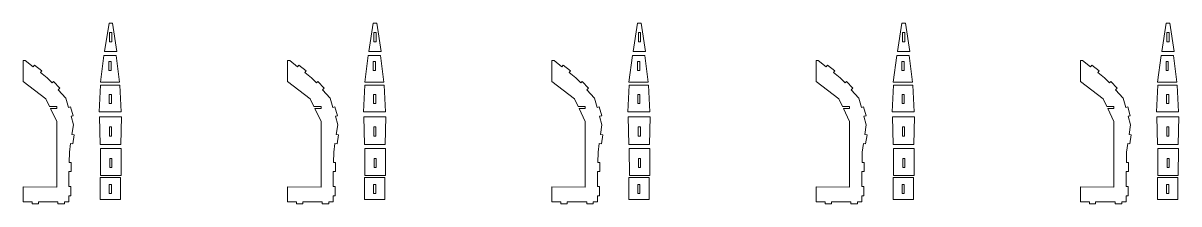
# Model space of a CAD drawing. Header units: millimetres. Extents: x -566 to 8079, y -1523 to 3979.
# Drawn here: x 3972 to 5603, y 186 to 441 of the extents above; entities that cross this region are included whole.
import ezdxf

# ---------------------------------------------------------------- set-up
doc = ezdxf.new("R2010")
doc.units = ezdxf.units.MM

msp = doc.modelspace()

# ---------------------------------------------------------------- linework, layer by layer
at = {"color": 7, "linetype": 'Continuous', "lineweight": 15}
for p, q in [((4093.1, 441.2), (4086.9, 401)), ((4098, 441.2), (4093.1, 441.2)), ((4104.2, 401), (4098, 441.2)), ((4466, 441.2), (4459.8, 401)), ((4470.9, 441.2), (4466, 441.2)), ((4477.1, 401), (4470.9, 441.2)), ((4838.9, 441.2), (4832.7, 401)), ((4843.8, 441.2), (4838.9, 441.2)), ((4850, 401), (4843.8, 441.2)), ((5211.8, 441.2), (5205.6, 401)), ((5216.7, 441.2), (5211.8, 441.2)), ((5222.9, 401), (5216.7, 441.2)), ((5584.8, 441.2), (5578.5, 401)), ((5589.6, 441.2), (5584.8, 441.2)), ((5595.8, 401), (5589.6, 441.2)), ((4097, 427.7), (4094, 427.7)), ((4094, 427.7), (4094, 414.8)), ((4097, 414.8), (4097, 427.7)), ((4469.9, 427.7), (4466.9, 427.7)), ((4466.9, 427.7), (4466.9, 414.8)), ((4469.9, 414.8), (4469.9, 427.7)), ((4842.9, 427.7), (4839.9, 427.7)), ((4839.9, 427.7), (4839.9, 414.8)), ((4842.9, 414.8), (4842.9, 427.7)), ((5215.8, 427.7), (5212.8, 427.7)), ((5212.8, 427.7), (5212.8, 414.8)), ((5215.8, 414.8), (5215.8, 427.7)), ((5588.7, 427.7), (5585.7, 427.7)), ((5585.7, 427.7), (5585.7, 414.8)), ((5588.7, 414.8), (5588.7, 427.7)), ((4094, 414.8), (4097, 414.8)), ((4466.9, 414.8), (4469.9, 414.8)), ((4839.9, 414.8), (4842.9, 414.8)), ((5212.8, 414.8), (5215.8, 414.8)), ((5585.7, 414.8), (5588.7, 414.8)), ((4085.8, 395.5), (4080.9, 357.6)), ((4103.1, 395.5), (4085.8, 395.5)), ((4086.9, 401), (4104.2, 401)), ((4108.1, 357.6), (4103.1, 395.5)), ((4458.7, 395.5), (4453.8, 357.6)), ((4476, 395.5), (4458.7, 395.5)), ((4459.8, 401), (4477.1, 401)), ((4481, 357.6), (4476, 395.5)), ((4831.6, 395.5), (4826.7, 357.6)), ((4849, 395.5), (4831.6, 395.5)), ((4832.7, 401), (4850, 401)), ((4853.9, 357.6), (4849, 395.5)), ((5204.6, 395.5), (5199.6, 357.6)), ((5221.9, 395.5), (5204.6, 395.5)), ((5205.6, 401), (5222.9, 401)), ((5226.8, 357.6), (5221.9, 395.5)), ((5577.5, 395.5), (5572.5, 357.6)), ((5594.8, 395.5), (5577.5, 395.5)), ((5578.5, 401), (5595.8, 401)), ((5599.7, 357.6), (5594.8, 395.5)), ((3971.9, 358.5), (3971.9, 388.2)), ((3971.9, 388.2), (3975, 388.2)), ((3975, 388.2), (3986.2, 379.4)), ((3986.2, 379.4), (3988.1, 381.8)), ((3988.1, 381.8), (3998.3, 373.8)), ((4096, 387.1), (4093, 387.1)), ((4093, 387.1), (4093, 374.1)), ((4096, 374.1), (4096, 387.1)), ((4344.8, 358.5), (4344.8, 388.2)), ((4344.8, 388.2), (4348, 388.2)), ((4348, 388.2), (4359.1, 379.4)), ((4359.1, 379.4), (4361, 381.8)), ((4361, 381.8), (4371.2, 373.8)), ((4468.9, 387.1), (4465.9, 387.1)), ((4465.9, 387.1), (4465.9, 374.1)), ((4468.9, 374.1), (4468.9, 387.1)), ((4717.7, 358.5), (4717.7, 388.2)), ((4717.7, 388.2), (4720.9, 388.2)), ((4720.9, 388.2), (4732, 379.4)), ((4732, 379.4), (4733.9, 381.8)), ((4733.9, 381.8), (4744.1, 373.8)), ((4841.8, 387.1), (4838.8, 387.1)), ((4838.8, 387.1), (4838.8, 374.1)), ((4841.8, 374.1), (4841.8, 387.1)), ((5090.6, 358.5), (5090.6, 388.2)), ((5090.6, 388.2), (5093.8, 388.2)), ((5093.8, 388.2), (5104.9, 379.4)), ((5104.9, 379.4), (5106.8, 381.8)), ((5106.8, 381.8), (5117, 373.8)), ((5214.7, 387.1), (5211.7, 387.1)), ((5211.7, 387.1), (5211.7, 374.1)), ((5214.7, 374.1), (5214.7, 387.1)), ((5463.5, 358.5), (5463.5, 388.2)), ((5463.5, 388.2), (5466.7, 388.2)), ((5466.7, 388.2), (5477.9, 379.4)), ((5477.9, 379.4), (5479.7, 381.8)), ((5479.7, 381.8), (5489.9, 373.8)), ((5587.6, 387.1), (5584.6, 387.1)), ((5584.6, 387.1), (5584.6, 374.1)), ((5587.6, 374.1), (5587.6, 387.1)), ((3998.3, 373.8), (3996.4, 371.4)), ((3996.4, 371.4), (4005.9, 364)), ((4005.9, 364), (4012.7, 356.6)), ((4093, 374.1), (4096, 374.1)), ((4371.2, 373.8), (4369.3, 371.4)), ((4369.3, 371.4), (4378.8, 364)), ((4378.8, 364), (4385.6, 356.6)), ((4465.9, 374.1), (4468.9, 374.1)), ((4744.1, 373.8), (4742.2, 371.4)), ((4742.2, 371.4), (4751.7, 364)), ((4751.7, 364), (4758.6, 356.6)), ((4838.8, 374.1), (4841.8, 374.1)), ((5117, 373.8), (5115.2, 371.4)), ((5115.2, 371.4), (5124.6, 364)), ((5124.6, 364), (5131.5, 356.6)), ((5211.7, 374.1), (5214.7, 374.1)), ((5489.9, 373.8), (5488.1, 371.4)), ((5488.1, 371.4), (5497.5, 364)), ((5497.5, 364), (5504.4, 356.6)), ((5584.6, 374.1), (5587.6, 374.1)), ((4003.9, 334.2), (3971.9, 358.5)), ((4012.7, 356.6), (4014.9, 358.6)), ((4014.9, 358.6), (4023.7, 349.1)), ((4023.7, 349.1), (4021.5, 347.1)), ((4021.5, 347.1), (4032.4, 335.3)), ((4081.3, 353.7), (4079.4, 316)), ((4080.9, 357.6), (4108.1, 357.6)), ((4108.5, 353.7), (4081.3, 353.7)), ((4110.4, 316), (4108.5, 353.7)), ((4376.8, 334.2), (4344.8, 358.5)), ((4385.6, 356.6), (4387.8, 358.6)), ((4387.8, 358.6), (4396.6, 349.1)), ((4396.6, 349.1), (4394.4, 347.1)), ((4394.4, 347.1), (4405.3, 335.3)), ((4454.2, 353.7), (4452.3, 316)), ((4453.8, 357.6), (4481, 357.6)), ((4481.4, 353.7), (4454.2, 353.7)), ((4483.3, 316), (4481.4, 353.7)), ((4749.7, 334.2), (4717.7, 358.5)), ((4758.6, 356.6), (4760.8, 358.6)), ((4760.8, 358.6), (4769.5, 349.1)), ((4769.5, 349.1), (4767.3, 347.1)), ((4767.3, 347.1), (4778.2, 335.3)), ((4827.1, 353.7), (4825.2, 316)), ((4826.7, 357.6), (4853.9, 357.6)), ((4854.3, 353.7), (4827.1, 353.7)), ((4856.3, 316), (4854.3, 353.7)), ((5122.6, 334.2), (5090.6, 358.5)), ((5131.5, 356.6), (5133.7, 358.6)), ((5133.7, 358.6), (5142.5, 349.1)), ((5142.5, 349.1), (5140.2, 347.1)), ((5140.2, 347.1), (5151.1, 335.3)), ((5200, 353.7), (5198.1, 316)), ((5199.6, 357.6), (5226.8, 357.6)), ((5227.3, 353.7), (5200, 353.7)), ((5229.2, 316), (5227.3, 353.7)), ((5495.6, 334.2), (5463.5, 358.5)), ((5504.4, 356.6), (5506.6, 358.6)), ((5506.6, 358.6), (5515.4, 349.1)), ((5515.4, 349.1), (5513.2, 347.1)), ((5513.2, 347.1), (5524, 335.3)), ((5572.9, 353.7), (5571, 316)), ((5572.5, 357.6), (5599.7, 357.6)), ((5600.2, 353.7), (5572.9, 353.7)), ((5602.1, 316), (5600.2, 353.7)), ((4009.1, 323.4), (4003.9, 334.2)), ((4032.4, 335.3), (4036, 322)), ((4096.4, 340.5), (4093.4, 340.5)), ((4093.4, 340.5), (4093.4, 327.5)), ((4093.4, 327.5), (4096.4, 327.5)), ((4096.4, 327.5), (4096.4, 340.5)), ((4382, 323.4), (4376.8, 334.2)), ((4405.3, 335.3), (4409, 322)), ((4469.3, 340.5), (4466.3, 340.5)), ((4466.3, 340.5), (4466.3, 327.5)), ((4466.3, 327.5), (4469.3, 327.5)), ((4469.3, 327.5), (4469.3, 340.5)), ((4754.9, 323.4), (4749.7, 334.2)), ((4778.2, 335.3), (4781.9, 322)), ((4842.2, 340.5), (4839.2, 340.5)), ((4839.2, 340.5), (4839.2, 327.5)), ((4839.2, 327.5), (4842.2, 327.5)), ((4842.2, 327.5), (4842.2, 340.5)), ((5127.8, 323.4), (5122.6, 334.2)), ((5151.1, 335.3), (5154.8, 322)), ((5215.1, 340.5), (5212.1, 340.5)), ((5212.1, 340.5), (5212.1, 327.5)), ((5212.1, 327.5), (5215.1, 327.5)), ((5215.1, 327.5), (5215.1, 340.5)), ((5500.7, 323.4), (5495.6, 334.2)), ((5524, 335.3), (5527.7, 322)), ((5588.1, 340.5), (5585.1, 340.5)), ((5585.1, 340.5), (5585.1, 327.5)), ((5585.1, 327.5), (5588.1, 327.5)), ((5588.1, 327.5), (5588.1, 340.5)), ((4019.3, 323.4), (4009.1, 323.4)), ((4019.3, 302.3), (4010.5, 320.4)), ((4010.5, 320.4), (4019.3, 320.4)), ((4019.3, 320.4), (4019.3, 323.4)), ((4036, 322), (4038.9, 322.8)), ((4038.9, 322.8), (4042.4, 310.3)), ((4042.4, 310.3), (4039.5, 309.5)), ((4079.4, 316), (4110.4, 316)), ((4392.2, 323.4), (4382, 323.4)), ((4392.2, 302.3), (4383.5, 320.4)), ((4383.5, 320.4), (4392.2, 320.4)), ((4392.2, 320.4), (4392.2, 323.4)), ((4409, 322), (4411.8, 322.8)), ((4411.8, 322.8), (4415.3, 310.3)), ((4415.3, 310.3), (4412.4, 309.5)), ((4452.3, 316), (4483.3, 316)), ((4765.1, 323.4), (4754.9, 323.4)), ((4765.1, 302.3), (4756.4, 320.4)), ((4756.4, 320.4), (4765.1, 320.4)), ((4765.1, 320.4), (4765.1, 323.4)), ((4781.9, 322), (4784.8, 322.8)), ((4784.8, 322.8), (4788.2, 310.3)), ((4788.2, 310.3), (4785.3, 309.5)), ((4825.2, 316), (4856.3, 316)), ((5138, 323.4), (5127.8, 323.4)), ((5138, 302.3), (5129.3, 320.4)), ((5129.3, 320.4), (5138, 320.4)), ((5138, 320.4), (5138, 323.4)), ((5154.8, 322), (5157.7, 322.8)), ((5157.7, 322.8), (5161.1, 310.3)), ((5161.1, 310.3), (5158.2, 309.5)), ((5198.1, 316), (5229.2, 316)), ((5510.9, 323.4), (5500.7, 323.4)), ((5510.9, 302.3), (5502.2, 320.4)), ((5502.2, 320.4), (5510.9, 320.4)), ((5510.9, 320.4), (5510.9, 323.4)), ((5527.7, 322), (5530.6, 322.8)), ((5530.6, 322.8), (5534, 310.3)), ((5534, 310.3), (5531.1, 309.5)), ((5571, 316), (5602.1, 316)), ((4019.3, 209.5), (4019.3, 302.3)), ((4039.5, 309.5), (4042.8, 297.5)), ((4042.8, 297.5), (4040.8, 283.8)), ((4110.9, 308.6), (4079.8, 308.6)), ((4079.8, 308.6), (4080.8, 269.8)), ((4096.8, 294.4), (4093.8, 294.4)), ((4093.8, 294.4), (4093.8, 281.4)), ((4096.8, 281.4), (4096.8, 294.4)), ((4109.9, 269.8), (4110.9, 308.6)), ((4392.2, 209.5), (4392.2, 302.3)), ((4412.4, 309.5), (4415.7, 297.5)), ((4415.7, 297.5), (4413.7, 283.8)), ((4483.8, 308.6), (4452.7, 308.6)), ((4452.7, 308.6), (4453.7, 269.8)), ((4469.7, 294.4), (4466.7, 294.4)), ((4466.7, 294.4), (4466.7, 281.4)), ((4469.7, 281.4), (4469.7, 294.4)), ((4482.8, 269.8), (4483.8, 308.6)), ((4765.1, 209.5), (4765.1, 302.3)), ((4785.3, 309.5), (4788.6, 297.5)), ((4788.6, 297.5), (4786.6, 283.8)), ((4856.7, 308.6), (4825.6, 308.6)), ((4825.6, 308.6), (4826.6, 269.8)), ((4842.7, 294.4), (4839.7, 294.4)), ((4839.7, 294.4), (4839.7, 281.4)), ((4842.7, 281.4), (4842.7, 294.4)), ((4855.7, 269.8), (4856.7, 308.6)), ((5138, 209.5), (5138, 302.3)), ((5158.2, 309.5), (5161.5, 297.5)), ((5161.5, 297.5), (5159.5, 283.8)), ((5229.6, 308.6), (5198.5, 308.6)), ((5198.5, 308.6), (5199.5, 269.8)), ((5215.6, 294.4), (5212.6, 294.4)), ((5212.6, 294.4), (5212.6, 281.4)), ((5215.6, 281.4), (5215.6, 294.4)), ((5228.6, 269.8), (5229.6, 308.6)), ((5510.9, 209.5), (5510.9, 302.3)), ((5531.1, 309.5), (5534.4, 297.5)), ((5534.4, 297.5), (5532.4, 283.8)), ((5602.5, 308.6), (5571.5, 308.6)), ((5571.5, 308.6), (5572.4, 269.8)), ((5588.5, 294.4), (5585.5, 294.4)), ((5585.5, 294.4), (5585.5, 281.4)), ((5588.5, 281.4), (5588.5, 294.4)), ((5601.5, 269.8), (5602.5, 308.6)), ((4040.8, 283.8), (4043.8, 283.3)), ((4043.8, 283.3), (4041.9, 270.5)), ((4093.8, 281.4), (4096.8, 281.4)), ((4413.7, 283.8), (4416.7, 283.3)), ((4416.7, 283.3), (4414.8, 270.5)), ((4466.7, 281.4), (4469.7, 281.4)), ((4786.6, 283.8), (4789.6, 283.3)), ((4789.6, 283.3), (4787.7, 270.5)), ((4839.7, 281.4), (4842.7, 281.4)), ((5159.5, 283.8), (5162.5, 283.3)), ((5162.5, 283.3), (5160.6, 270.5)), ((5212.6, 281.4), (5215.6, 281.4)), ((5532.4, 283.8), (5535.4, 283.3)), ((5535.4, 283.3), (5533.5, 270.5)), ((5585.5, 281.4), (5588.5, 281.4)), ((4038.9, 270.9), (4037.2, 258.8)), ((4041.9, 270.5), (4038.9, 270.9)), ((4080.8, 269.8), (4109.9, 269.8)), ((4081.1, 264.2), (4081.1, 264.1)), ((4110.3, 264.2), (4081.1, 264.2)), ((4110.3, 264.1), (4081.1, 264.1)), ((4081.1, 264.1), (4081.3, 225.7)), ((4110.1, 225.7), (4110.3, 264.1)), ((4110.3, 264.2), (4110.3, 264.1)), ((4411.8, 270.9), (4410.1, 258.8)), ((4414.8, 270.5), (4411.8, 270.9)), ((4453.7, 269.8), (4482.8, 269.8)), ((4454.1, 264.2), (4454.1, 264.1)), ((4483.2, 264.2), (4454.1, 264.2)), ((4483.2, 264.1), (4454.1, 264.1)), ((4454.1, 264.1), (4454.2, 225.7)), ((4483, 225.7), (4483.2, 264.1)), ((4483.2, 264.2), (4483.2, 264.1)), ((4784.8, 270.9), (4783, 258.8)), ((4787.7, 270.5), (4784.8, 270.9)), ((4826.6, 269.8), (4855.7, 269.8)), ((4827, 264.2), (4827, 264.1)), ((4856.1, 264.2), (4827, 264.2)), ((4856.1, 264.1), (4827, 264.1)), ((4827, 264.1), (4827.2, 225.7)), ((4855.9, 225.7), (4856.1, 264.1)), ((4856.1, 264.2), (4856.1, 264.1)), ((5157.7, 270.9), (5155.9, 258.8)), ((5160.6, 270.5), (5157.7, 270.9)), ((5199.5, 269.8), (5228.6, 269.8)), ((5199.9, 264.2), (5199.9, 264.1)), ((5229, 264.2), (5199.9, 264.2)), ((5229, 264.1), (5199.9, 264.1)), ((5199.9, 264.1), (5200.1, 225.7)), ((5228.8, 225.7), (5229, 264.1)), ((5229, 264.2), (5229, 264.1)), ((5530.6, 270.9), (5528.8, 258.8)), ((5533.5, 270.5), (5530.6, 270.9)), ((5572.4, 269.8), (5601.5, 269.8)), ((5572.8, 264.2), (5572.8, 264.1)), ((5601.9, 264.2), (5572.8, 264.2)), ((5601.9, 264.1), (5572.8, 264.1)), ((5572.8, 264.1), (5573, 225.7)), ((5601.7, 225.7), (5601.9, 264.1)), ((5601.9, 264.2), (5601.9, 264.1)), ((4037.2, 258.8), (4036.9, 244.4)), ((4097.2, 250.1), (4094.2, 250.1)), ((4094.2, 250.1), (4094.2, 237.1)), ((4097.2, 237.1), (4097.2, 250.1)), ((4410.1, 258.8), (4409.8, 244.4)), ((4470.1, 250.1), (4467.1, 250.1)), ((4467.1, 250.1), (4467.1, 237.1)), ((4470.1, 237.1), (4470.1, 250.1)), ((4783, 258.8), (4782.7, 244.4)), ((4843, 250.1), (4840, 250.1)), ((4840, 250.1), (4840, 237.1)), ((4843, 237.1), (4843, 250.1)), ((5155.9, 258.8), (5155.6, 244.4)), ((5215.9, 250.1), (5212.9, 250.1)), ((5212.9, 250.1), (5212.9, 237.1)), ((5215.9, 237.1), (5215.9, 250.1)), ((5528.8, 258.8), (5528.5, 244.4)), ((5588.8, 250.1), (5585.8, 250.1)), ((5585.8, 250.1), (5585.8, 237.1)), ((5588.8, 237.1), (5588.8, 250.1)), ((4036.6, 231.4), (4036.3, 219.6)), ((4039.6, 231.4), (4036.6, 231.4)), ((4036.9, 244.4), (4039.9, 244.3)), ((4039.9, 244.3), (4039.6, 231.4)), ((4094.2, 237.2), (4097.2, 237.2)), ((4094.2, 237.1), (4097.2, 237.1)), ((4409.5, 231.4), (4409.2, 219.6)), ((4412.5, 231.4), (4409.5, 231.4)), ((4409.8, 244.4), (4412.8, 244.3)), ((4412.8, 244.3), (4412.5, 231.4)), ((4467.1, 237.2), (4470.1, 237.2)), ((4467.1, 237.1), (4470.1, 237.1)), ((4782.4, 231.4), (4782.1, 219.6)), ((4785.4, 231.4), (4782.4, 231.4)), ((4782.7, 244.4), (4785.7, 244.3)), ((4785.7, 244.3), (4785.4, 231.4)), ((4840, 237.2), (4843, 237.2)), ((4840, 237.1), (4843, 237.1)), ((5155.3, 231.4), (5155.1, 219.6)), ((5158.3, 231.4), (5155.3, 231.4)), ((5155.6, 244.4), (5158.6, 244.3)), ((5158.6, 244.3), (5158.3, 231.4)), ((5212.9, 237.2), (5215.9, 237.2)), ((5212.9, 237.1), (5215.9, 237.1)), ((5528.2, 231.4), (5528, 219.6)), ((5531.2, 231.4), (5528.2, 231.4)), ((5528.5, 244.4), (5531.5, 244.3)), ((5531.5, 244.3), (5531.2, 231.4)), ((5585.8, 237.2), (5588.8, 237.2)), ((5585.8, 237.1), (5588.8, 237.1)), ((4036.3, 219.6), (4036.3, 210.2)), ((4080.5, 223), (4080.5, 191.8)), ((4109.3, 223), (4080.5, 223)), ((4081.3, 225.7), (4110.1, 225.7)), ((4096.4, 213.3), (4093.4, 213.3)), ((4093.4, 213.3), (4093.4, 200.4)), ((4096.4, 200.4), (4096.4, 213.3)), ((4109.3, 191.8), (4109.3, 223)), ((4409.2, 219.6), (4409.2, 210.2)), ((4453.5, 223), (4453.5, 191.8)), ((4482.2, 223), (4453.5, 223)), ((4454.2, 225.7), (4483, 225.7)), ((4469.3, 213.3), (4466.3, 213.3)), ((4466.3, 213.3), (4466.3, 200.4)), ((4469.3, 200.4), (4469.3, 213.3)), ((4482.2, 191.8), (4482.2, 223)), ((4782.1, 219.6), (4782.1, 210.2)), ((4826.4, 223), (4826.4, 191.8)), ((4855.1, 223), (4826.4, 223)), ((4827.2, 225.7), (4855.9, 225.7)), ((4842.2, 213.3), (4839.2, 213.3)), ((4839.2, 213.3), (4839.2, 200.4)), ((4842.2, 200.4), (4842.2, 213.3)), ((4855.1, 191.8), (4855.1, 223)), ((5155.1, 219.6), (5155.1, 210.2)), ((5199.3, 223), (5199.3, 191.8)), ((5228, 223), (5199.3, 223)), ((5200.1, 225.7), (5228.8, 225.7)), ((5215.1, 213.3), (5212.1, 213.3)), ((5212.1, 213.3), (5212.1, 200.4)), ((5215.1, 200.4), (5215.1, 213.3)), ((5228, 191.8), (5228, 223)), ((5528, 219.6), (5528, 210.2)), ((5572.2, 223), (5572.2, 191.8)), ((5600.9, 223), (5572.2, 223)), ((5573, 225.7), (5601.7, 225.7)), ((5588.1, 213.3), (5585.1, 213.3)), ((5585.1, 213.3), (5585.1, 200.4)), ((5588.1, 200.4), (5588.1, 213.3)), ((5600.9, 191.8), (5600.9, 223)), ((3971.9, 188.7), (3971.9, 210)), ((3971.9, 210), (4019.3, 209.5)), ((4036.3, 210.2), (4039.3, 210.2)), ((4039.3, 197.3), (4036.3, 197.3)), ((4036.3, 197.3), (4036.3, 188.7)), ((4039.3, 210.2), (4039.3, 197.3)), ((4093.4, 200.4), (4096.4, 200.4)), ((4344.8, 188.7), (4344.8, 210)), ((4344.8, 210), (4392.2, 209.5)), ((4409.2, 210.2), (4412.2, 210.2)), ((4412.2, 197.3), (4409.2, 197.3)), ((4409.2, 197.3), (4409.2, 188.7)), ((4412.2, 210.2), (4412.2, 197.3)), ((4466.3, 200.4), (4469.3, 200.4)), ((4717.7, 188.7), (4717.7, 210)), ((4717.7, 210), (4765.1, 209.5)), ((4782.1, 210.2), (4785.1, 210.2)), ((4785.1, 197.3), (4782.1, 197.3)), ((4782.1, 197.3), (4782.1, 188.7)), ((4785.1, 210.2), (4785.1, 197.3)), ((4839.2, 200.4), (4842.2, 200.4)), ((5090.6, 188.7), (5090.6, 210)), ((5090.6, 210), (5138, 209.5)), ((5155.1, 210.2), (5158.1, 210.2)), ((5158.1, 197.3), (5155.1, 197.3)), ((5155.1, 197.3), (5155.1, 188.7)), ((5158.1, 210.2), (5158.1, 197.3)), ((5212.1, 200.4), (5215.1, 200.4)), ((5463.5, 188.7), (5463.5, 210)), ((5463.5, 210), (5510.9, 209.5)), ((5528, 210.2), (5531, 210.2)), ((5531, 197.3), (5528, 197.3)), ((5528, 197.3), (5528, 188.7)), ((5531, 210.2), (5531, 197.3)), ((5585.1, 200.4), (5588.1, 200.4)), ((3984.7, 188.7), (3971.9, 188.7)), ((3984.7, 185.7), (3984.7, 188.7)), ((3993.4, 185.7), (3984.7, 185.7)), ((4021.1, 188.7), (3993.4, 188.7)), ((3993.4, 185.7), (3993.4, 188.7)), ((4021.1, 185.7), (4021.1, 188.7)), ((4030.2, 185.7), (4021.1, 185.7)), ((4030.2, 185.7), (4030.2, 188.7)), ((4036.3, 188.7), (4030.2, 188.7)), ((4080.5, 191.8), (4109.3, 191.8)), ((4357.6, 188.7), (4344.8, 188.7)), ((4357.6, 185.7), (4357.6, 188.7)), ((4366.4, 185.7), (4357.6, 185.7)), ((4394, 188.7), (4366.4, 188.7)), ((4366.4, 185.7), (4366.4, 188.7)), ((4394, 185.7), (4394, 188.7)), ((4403.1, 185.7), (4394, 185.7)), ((4403.1, 185.7), (4403.1, 188.7)), ((4409.2, 188.7), (4403.1, 188.7)), ((4453.5, 191.8), (4482.2, 191.8)), ((4730.5, 188.7), (4717.7, 188.7)), ((4730.5, 185.7), (4730.5, 188.7)), ((4739.3, 185.7), (4730.5, 185.7)), ((4767, 188.7), (4739.3, 188.7)), ((4739.3, 185.7), (4739.3, 188.7)), ((4767, 185.7), (4767, 188.7)), ((4776, 185.7), (4767, 185.7)), ((4776, 185.7), (4776, 188.7)), ((4782.1, 188.7), (4776, 188.7)), ((4826.4, 191.8), (4855.1, 191.8)), ((5103.4, 188.7), (5090.6, 188.7)), ((5103.4, 185.7), (5103.4, 188.7)), ((5112.2, 185.7), (5103.4, 185.7)), ((5139.9, 188.7), (5112.2, 188.7)), ((5112.2, 185.7), (5112.2, 188.7)), ((5139.9, 185.7), (5139.9, 188.7)), ((5148.9, 185.7), (5139.9, 185.7)), ((5148.9, 185.7), (5148.9, 188.7)), ((5155.1, 188.7), (5148.9, 188.7)), ((5199.3, 191.8), (5228, 191.8)), ((5476.3, 188.7), (5463.5, 188.7)), ((5476.3, 185.7), (5476.3, 188.7)), ((5485.1, 185.7), (5476.3, 185.7)), ((5512.8, 188.7), (5485.1, 188.7)), ((5485.1, 185.7), (5485.1, 188.7)), ((5512.8, 185.7), (5512.8, 188.7)), ((5521.8, 185.7), (5512.8, 185.7)), ((5521.8, 185.7), (5521.8, 188.7)), ((5528, 188.7), (5521.8, 188.7)), ((5572.2, 191.8), (5600.9, 191.8))]:
    msp.add_line(p, q, dxfattribs=at)

doc.saveas('drawing.dxf')
